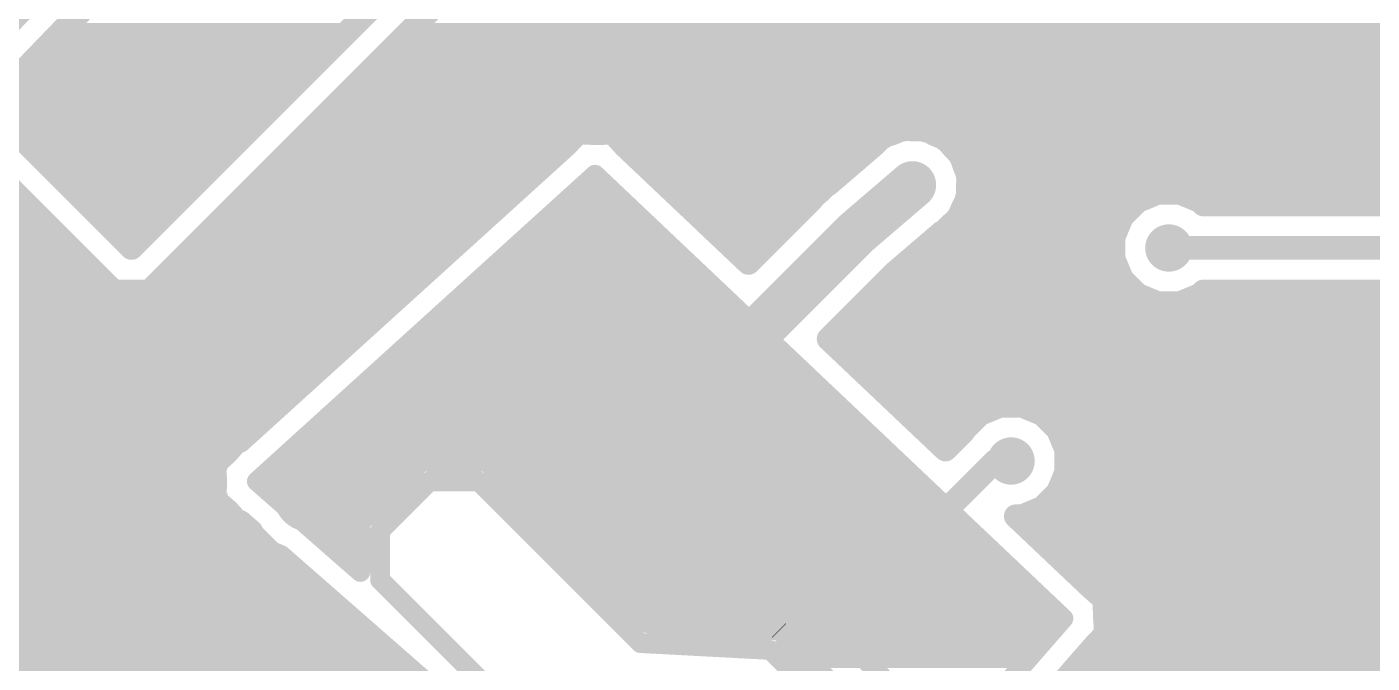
# Model space of a CAD drawing. Extents: x 0 to 81, y 1 to 51.1.
# Drawn here: x 47.12 to 64.44, y 20.26 to 28.45 of the extents above; entities that cross this region are included whole.
import ezdxf

# ---------------------------------------------------------------- set-up
doc = ezdxf.new("R2010")
doc.units = 0
doc.layers.add('16', color=175, linetype='CONTINUOUS')
doc.layers.add('18', color=82, linetype='CONTINUOUS')

# ---------------------------------------------------------------- blocks, each defined once
blk = doc.blocks.new('ROUNDV')
at = {"const_width": 0.5}
blk.add_lwpolyline([(0, -0.25, 1), (0, 0.25, 1), (0, -0.25)], format="xyb", dxfattribs=at)

msp = doc.modelspace()

# ---------------------------------------------------------------- linework, layer by layer
at = {"layer": '16'}
for points, const_width in [([(55.2196, 37.1069), (46.236, 27.8239)], 0.3048), ([(46.6344, 27.432), (55.7784, 36.8808)], 0.3048), ([(55.4736, 32.6136), (48.4632, 25.6032)], 0.3048), ([(49.022, 25.3717), (55.7051, 32.0548)], 0.3048), ([(47.5193, 28.3464), (51.2064, 28.3464)], 0.3048), ([(51.9967, 28.3464), (70.7199, 28.3464)], 0.3048), ([(47.2243, 28.0416), (50.9016, 28.0416)], 0.3048), ([(51.6919, 28.0416), (70.1636, 28.0416)], 0.3048), ([(46.9294, 27.7368), (50.5968, 27.7368)], 0.3048), ([(51.3871, 27.7368), (70.0063, 27.7368)], 0.3048), ([(48.4632, 25.6032), (46.6344, 27.432)], 0.3048), ([(46.6344, 27.432), (50.292, 27.432)], 0.3048), ([(51.0823, 27.432), (70.0075, 27.432)], 0.3048), ([(46.9392, 27.1272), (49.9872, 27.1272)], 0.3048), ([(50.7775, 27.1272), (58.4083, 27.1272)], 0.3048), ([(54.1983, 27.0744), (54.0603, 26.9287)], 0.3048), ([(54.2217, 27.0751), (54.1983, 27.0744)], 0.3048), ([(54.239, 27.0908), (54.2217, 27.0751)], 0.3048), ([(54.4394, 27.081), (54.239, 27.0908)], 0.3048), ([(54.6401, 27.0864), (54.4394, 27.081)], 0.3048), ([(54.657, 27.0703), (54.6401, 27.0864)], 0.3048), ([(54.6803, 27.0692), (54.657, 27.0703)], 0.3048), ([(54.8151, 26.9205), (54.6803, 27.0692)], 0.3048), ([(58.1662, 27.048), (58.1448, 27.0297)], 0.3048), ([(58.2747, 27.0835), (58.1662, 27.048)], 0.3048), ([(58.3801, 27.1272), (58.2747, 27.0835)], 0.3048), ([(58.4083, 27.1272), (58.3801, 27.1272)], 0.3048), ([(58.4351, 27.136), (58.4083, 27.1272)], 0.3048), ([(58.5489, 27.1272), (58.4351, 27.136)], 0.3048), ([(58.6631, 27.1272), (58.5489, 27.1272)], 0.3048), ([(58.5489, 27.1272), (70.1664, 27.1272)], 0.3048), ([(58.6891, 27.1164), (58.6631, 27.1272)], 0.3048), ([(58.7172, 27.1143), (58.6891, 27.1164)], 0.3048), ([(58.819, 27.0626), (58.7172, 27.1143)], 0.3048), ([(58.9245, 27.0189), (58.819, 27.0626)], 0.3048), ([(46.2425, 27.0336), (48.2317, 25.0444)], 0.3048), ([(54.0603, 26.9287), (49.8568, 23.1174)], 0.3048), ([(56.4089, 25.4107), (54.8151, 26.9205)], 0.3048), ([(58.038, 26.9382), (57.4336, 26.4201)], 0.3048), ([(58.1187, 27.0189), (58.038, 26.9382)], 0.3048), ([(58.1448, 27.0297), (58.1187, 27.0189)], 0.3048), ([(58.9444, 26.999), (58.9245, 27.0189)], 0.3048), ([(58.9695, 26.9863), (58.9444, 26.999)], 0.3048), ([(59.0438, 26.8996), (58.9695, 26.9863)], 0.3048), ([(59.1245, 26.8189), (59.0438, 26.8996)], 0.3048), ([(47.244, 26.8224), (49.6824, 26.8224)], 0.3048), ([(50.4727, 26.8224), (53.943, 26.8224)], 0.3048), ([(54.9187, 26.8224), (57.9029, 26.8224)], 0.3048), ([(59.121, 26.8224), (74.5744, 26.8224)], 0.3048), ([(59.1353, 26.7928), (59.1245, 26.8189)], 0.3048), ([(59.1536, 26.7714), (59.1353, 26.7928)], 0.3048), ([(59.1891, 26.6629), (59.1536, 26.7714)], 0.3048), ([(58.5216, 26.416), (57.8104, 25.8064)], 0.6096), ([(59.2328, 26.5575), (59.1891, 26.6629)], 0.3048), ([(59.2328, 26.5293), (59.2328, 26.5575)], 0.3048), ([(59.2416, 26.5025), (59.2328, 26.5293)], 0.3048), ([(47.5488, 26.5176), (49.3776, 26.5176)], 0.3048), ([(50.0775, 22.5975), (54.4336, 26.5472)], 0.254), ([(50.1679, 26.5176), (53.6069, 26.5176)], 0.3048), ([(54.2889, 26.416), (54.5721, 26.416)], 0.254), ([(54.4336, 26.5472), (60.4661, 20.8322)], 0.254), ([(55.2404, 26.5176), (57.5473, 26.5176)], 0.3048), ([(57.4075, 26.4093), (57.3268, 26.3286)], 0.3048), ([(57.4336, 26.4201), (57.4075, 26.4093)], 0.3048), ([(59.2328, 26.3887), (59.2416, 26.5025)], 0.3048), ([(59.2328, 26.2745), (59.2328, 26.3887)], 0.3048), ([(59.2366, 26.5176), (74.5744, 26.5176)], 0.3048), ([(39.8172, 26.2128), (47.0633, 26.2128)], 0.3048), ([(47.8536, 26.2128), (49.0728, 26.2128)], 0.3048), ([(49.8631, 26.2128), (53.2707, 26.2128)], 0.3048), ([(55.5622, 26.2128), (57.211, 26.2128)], 0.3048), ([(57.2274, 26.2292), (56.4089, 25.4107)], 0.3048), ([(57.2401, 26.2543), (57.2274, 26.2292)], 0.3048), ([(57.3268, 26.3286), (57.2401, 26.2543)], 0.3048), ([(59.1682, 26.1186), (59.2199, 26.2204)], 0.3048), ([(59.216, 26.2128), (61.4369, 26.2128)], 0.3048), ([(59.2199, 26.2204), (59.222, 26.2485)], 0.3048), ([(59.222, 26.2485), (59.2328, 26.2745)], 0.3048), ([(61.4207, 26.2061), (61.2207, 26.0061)], 0.3048), ([(61.6821, 26.3144), (61.4207, 26.2061)], 0.3048), ([(61.9651, 26.3144), (61.6821, 26.3144)], 0.3048), ([(62.2265, 26.2061), (61.9651, 26.3144)], 0.3048), ([(62.2103, 26.2128), (74.5744, 26.2128)], 0.3048), ([(62.2706, 26.162), (62.2265, 26.2061)], 0.3048), ([(54.0088, 26.162), (54.8402, 26.162)], 0.254), ([(59.1046, 25.9932), (59.1245, 26.0131)], 0.3048), ([(59.1245, 26.0131), (59.1682, 26.1186)], 0.3048), ([(69.0147, 26.162), (62.2706, 26.162)], 0.3048), ([(39.8272, 25.908), (47.3681, 25.908)], 0.3048), ([(48.1584, 25.908), (48.768, 25.908)], 0.3048), ([(49.5583, 25.908), (52.9345, 25.908)], 0.3048), ([(53.7286, 25.908), (55.1083, 25.908)], 0.254), ([(55.8839, 25.908), (56.9062, 25.908)], 0.3048), ([(57.8104, 25.8064), (56.0832, 24.0792)], 0.6096), ([(58.9245, 25.8131), (59.0052, 25.8938)], 0.3048), ([(59.0052, 25.8938), (59.0919, 25.9681)], 0.3048), ([(59.0218, 25.908), (61.1801, 25.908)], 0.3048), ([(59.0919, 25.9681), (59.1046, 25.9932)], 0.3048), ([(61.2207, 26.0061), (61.1124, 25.7447)], 0.3048), ([(58.294, 25.2842), (58.8984, 25.8023)], 0.3048), ([(58.8984, 25.8023), (58.9245, 25.8131)], 0.3048), ([(61.1124, 25.7447), (61.1124, 25.4617)], 0.3048), ([(39.6778, 25.6032), (47.6729, 25.6032)], 0.3048), ([(49.2535, 25.6032), (52.5984, 25.6032)], 0.3048), ([(53.4485, 25.654), (55.3764, 25.654)], 0.254), ([(56.2056, 25.6032), (56.6014, 25.6032)], 0.3048), ([(58.6662, 25.6032), (61.1124, 25.6032)], 0.3048), ([(68.7832, 25.6032), (61.8236, 25.6032)], 0.3048), ([(48.6947, 25.0444), (49.022, 25.3717)], 0.3048), ([(53.1684, 25.4), (55.6445, 25.4)], 0.254), ([(61.1124, 25.4617), (61.2207, 25.2003)], 0.3048), ([(40.1809, 25.2984), (47.9777, 25.2984)], 0.3048), ([(48.9487, 25.2984), (52.2622, 25.2984)], 0.3048), ([(57.4418, 24.432), (58.294, 25.2842)], 0.3048), ([(58.3106, 25.2984), (61.1801, 25.2984)], 0.3048), ([(61.2207, 25.2003), (61.4207, 25.0003)], 0.3048), ([(40.5166, 24.9936), (51.926, 24.9936)], 0.3048), ([(48.2317, 25.0444), (48.6947, 25.0444)], 0.3048), ([(52.8882, 25.146), (55.9126, 25.146)], 0.254), ([(58.0034, 24.9936), (61.4368, 24.9936)], 0.3048), ([(61.4207, 25.0003), (61.6821, 24.892)], 0.3048), ([(61.9651, 24.892), (62.2265, 25.0003)], 0.3048), ([(62.2104, 24.9936), (67.7897, 24.9936)], 0.3048), ([(62.2265, 25.0003), (62.2706, 25.0444)], 0.3048), ([(62.2706, 25.0444), (67.8405, 25.0444)], 0.3048), ([(52.6081, 24.892), (56.1808, 24.892)], 0.254), ([(61.6821, 24.892), (61.9651, 24.892)], 0.3048), ([(40.6352, 24.6888), (51.5899, 24.6888)], 0.3048), ([(57.6986, 24.6888), (67.4849, 24.6888)], 0.3048), ([(52.328, 24.638), (56.4489, 24.638)], 0.254), ([(52.6175, 24.185), (52.9223, 24.5025)], 0.4064), ([(40.6352, 24.384), (51.2537, 24.384)], 0.3048), ([(52.0478, 24.384), (56.717, 24.384)], 0.254), ([(58.9456, 23.0074), (57.4418, 24.432)], 0.3048), ([(57.4926, 24.384), (67.2084, 24.384)], 0.3048), ([(51.3475, 22.915), (52.6175, 24.185)], 0.4064), ([(51.7677, 24.13), (56.9851, 24.13)], 0.254), ([(41.785, 24.0792), (50.9176, 24.0792)], 0.3048), ([(57.8143, 24.0792), (66.3347, 24.0792)], 0.3048), ([(41.9508, 23.7744), (50.5814, 23.7744)], 0.3048), ([(51.4875, 23.876), (57.2532, 23.876)], 0.254), ([(58.136, 23.7744), (65.9763, 23.7744)], 0.3048), ([(51.2074, 23.622), (57.5213, 23.622)], 0.254), ([(41.9608, 23.4696), (50.2452, 23.4696)], 0.3048), ([(58.4578, 23.4696), (59.4049, 23.4696)], 0.3048), ([(59.3887, 23.4629), (59.1887, 23.2629)], 0.3048), ([(59.6501, 23.5712), (59.3887, 23.4629)], 0.3048), ([(59.9331, 23.5712), (59.6501, 23.5712)], 0.3048), ([(60.1945, 23.4629), (59.9331, 23.5712)], 0.3048), ([(60.1783, 23.4696), (65.8876, 23.4696)], 0.3048), ([(60.3945, 23.2629), (60.1945, 23.4629)], 0.3048), ([(50.9273, 23.368), (57.7894, 23.368)], 0.254), ([(59.18, 23.2418), (58.9456, 23.0074)], 0.3048), ([(59.1887, 23.2629), (59.18, 23.2418)], 0.3048), ([(60.5028, 23.0015), (60.3945, 23.2629)], 0.3048), ([(41.8114, 23.1648), (49.9091, 23.1648)], 0.3048), ([(49.8216, 23.115), (49.6964, 22.9719)], 0.3048), ([(49.8568, 23.1174), (49.8216, 23.115)], 0.3048), ([(50.7492, 22.4028), (51.3771, 22.86)], 0.8128), ([(50.6471, 23.114), (58.0575, 23.114)], 0.254), ([(58.7795, 23.1648), (59.1029, 23.1648)], 0.3048), ([(60.4351, 23.1648), (65.9342, 23.1648)], 0.3048), ([(49.6964, 22.9719), (49.5555, 22.8442)], 0.3048), ([(60.5028, 22.7185), (60.5028, 23.0015)], 0.3048), ([(41.7177, 22.86), (49.5729, 22.86)], 0.3048), ([(49.5538, 22.809), (49.5306, 22.7825)], 0.3048), ([(49.5306, 22.7825), (49.5432, 22.5928)], 0.3048), ([(49.5555, 22.8442), (49.5538, 22.809)], 0.3048), ([(50.367, 22.86), (58.3256, 22.86)], 0.254), ([(52.1948, 22.8515), (52.046, 22.7027)], 0.254), ([(53.0402, 22.8515), (52.1948, 22.8515)], 0.254), ([(55.1285, 20.7632), (53.0402, 22.8515)], 0.254), ([(59.5884, 22.86), (58.8772, 22.1488)], 0.3048), ([(59.7916, 22.86), (59.5884, 22.86)], 0.3048), ([(60.3945, 22.4571), (60.5028, 22.7185)], 0.3048), ([(60.5028, 22.86), (65.9553, 22.86)], 0.3048), ([(41.9528, 22.5552), (49.5414, 22.5552)], 0.3048), ([(49.5432, 22.5928), (49.5339, 22.4029)], 0.3048), ([(51.411, 21.4307), (50.0775, 22.5975)], 0.254), ([(50.0869, 22.606), (51.9493, 22.606)], 0.254), ([(52.046, 22.7027), (51.411, 22.0677)], 0.254), ([(51.665, 21.9625), (52.3, 22.5975)], 0.254), ([(52.3, 22.5975), (52.935, 22.5975)], 0.254), ([(52.935, 22.5975), (55.0178, 20.5147)], 0.254), ([(53.2857, 22.606), (58.5938, 22.606)], 0.254), ([(60.4351, 22.5552), (65.8876, 22.5552)], 0.3048), ([(49.5339, 22.4029), (49.5576, 22.3768)], 0.3048), ([(49.5576, 22.3768), (49.56, 22.3416)], 0.3048), ([(60.1945, 22.2571), (60.3945, 22.4571)], 0.3048), ([(42.1836, 22.2504), (49.6642, 22.2504)], 0.3048), ([(49.56, 22.3416), (49.7031, 22.2164)], 0.3048), ([(49.7031, 22.2164), (49.8308, 22.0755)], 0.3048), ([(50.3581, 22.352), (51.6953, 22.352)], 0.254), ([(53.5397, 22.352), (58.8619, 22.352)], 0.254), ([(59.9331, 22.1488), (60.1945, 22.2571)], 0.3048), ([(60.1784, 22.2504), (65.9553, 22.2504)], 0.3048), ([(49.8308, 22.0755), (49.866, 22.0738)], 0.3048), ([(49.866, 22.0738), (50.007, 21.9504)], 0.3048), ([(50.6484, 22.098), (51.4413, 22.098)], 0.254), ([(51.411, 22.0677), (51.411, 21.4307)], 0.254), ([(53.7937, 22.098), (59.13, 22.098)], 0.254), ([(60.825, 21.2269), (59.8519, 22.1488)], 0.3048), ([(59.8519, 22.1488), (59.9331, 22.1488)], 0.3048), ([(42.2392, 21.9456), (50.009, 21.9456)], 0.3048), ([(50.007, 21.9504), (50.0211, 21.9163)], 0.3048), ([(50.0211, 21.9163), (50.2627, 21.6747)], 0.3048), ([(51.665, 21.3275), (51.665, 21.9625)], 0.254), ([(60.0664, 21.9456), (66.101, 21.9456)], 0.3048), ([(50.9386, 21.844), (51.411, 21.844)], 0.254), ([(54.0477, 21.844), (59.3981, 21.844)], 0.254), ([(42.1591, 21.6408), (50.3447, 21.6408)], 0.3048), ([(50.2627, 21.6747), (50.3754, 21.6281)], 0.3048), ([(50.3754, 21.6281), (52.2179, 20.0159)], 0.3048), ([(51.2289, 21.59), (51.411, 21.59)], 0.254), ([(54.3017, 21.59), (59.6662, 21.59)], 0.254), ([(60.3882, 21.6408), (65.9132, 21.6408)], 0.3048), ([(41.8394, 21.336), (50.7092, 21.336)], 0.3048), ([(60.7099, 21.336), (65.8876, 21.336)], 0.3048), ([(52.935, 20.0575), (51.665, 21.3275)], 0.254), ([(54.5557, 21.336), (59.9343, 21.336)], 0.254), ([(60.9832, 21.089), (60.825, 21.2269)], 0.3048), ([(41.3979, 21.0312), (51.0575, 21.0312)], 0.3048), ([(54.8097, 21.082), (60.2024, 21.082)], 0.254), ([(60.9841, 21.0763), (60.9832, 21.089)], 0.3048), ([(60.9933, 21.0675), (60.9841, 21.0763)], 0.3048), ([(60.999, 20.8576), (60.9933, 21.0675)], 0.3048), ([(60.9943, 21.0312), (65.9994, 21.0312)], 0.3048), ([(61.0133, 20.6482), (60.999, 20.8576)], 0.3048), ([(41.1048, 20.7264), (51.4059, 20.7264)], 0.3048), ([(55.0637, 20.828), (60.4624, 20.828)], 0.254), ([(56.7009, 20.6798), (55.1285, 20.7632)], 0.254), ([(56.7994, 20.6798), (56.7009, 20.6798)], 0.254), ([(56.8049, 20.6743), (56.7994, 20.6798)], 0.254), ([(56.8127, 20.6739), (56.8049, 20.6743)], 0.254), ([(56.8786, 20.6007), (56.8127, 20.6739)], 0.254), ([(60.4661, 20.8322), (59.0818, 19.2447)], 0.254), ([(61.0049, 20.6385), (61.0133, 20.6482)], 0.3048), ([(61.0053, 20.6257), (61.0049, 20.6385)], 0.3048), ([(61.008, 20.7264), (66.4573, 20.7264)], 0.3048), ([(55.0178, 20.5147), (56.6942, 20.4258)], 0.254), ([(58.055, 19.4242), (56.8786, 20.6007)], 0.254), ([(56.9052, 20.574), (60.241, 20.574)], 0.254), ([(57.6594, 20.5528), (58.269, 19.9432)], 0.254), ([(60.1742, 19.6859), (60.8608, 20.4733)], 0.3048), ([(60.8608, 20.4733), (61.0053, 20.6257)], 0.3048), ([(40.8118, 20.4216), (51.7542, 20.4216)], 0.3048), ([(56.6942, 20.4258), (58.2817, 18.8383)], 0.254), ([(57.1592, 20.32), (60.0195, 20.32)], 0.254), ([(60.8158, 20.4216), (66.6117, 20.4216)], 0.3048), ([(40.5187, 20.1168), (52.1026, 20.1168)], 0.3048), ([(60.55, 20.1168), (66.5988, 20.1168)], 0.3048)]:
    msp.add_lwpolyline(points, dxfattribs=dict(at, const_width=const_width))
for points, const_width in [([(47.5193, 28.4226, 1), (47.5193, 28.2702)], 0.1524), ([(51.2064, 28.2702, 1), (51.2064, 28.4226)], 0.1524), ([(51.9967, 28.4226, 1), (51.9967, 28.2702)], 0.1524), ([(47.2243, 28.1178, 1), (47.2243, 27.9654)], 0.1524), ([(50.9016, 27.9654, 1), (50.9016, 28.1178)], 0.1524), ([(51.6919, 28.1178, 1), (51.6919, 27.9654)], 0.1524), ([(50.5968, 27.6606, 1), (50.5968, 27.813)], 0.1524), ([(51.3871, 27.813, 1), (51.3871, 27.6606)], 0.1524), ([(50.292, 27.3558, 1), (50.292, 27.5082)], 0.1524), ([(51.0823, 27.5082, 1), (51.0823, 27.3558)], 0.1524), ([(49.9872, 27.051, 1), (49.9872, 27.2034)], 0.1524), ([(50.7775, 27.2034, 1), (50.7775, 27.051)], 0.1524), ([(54.1963, 27.1506, 1), (54.2004, 26.9983)], 0.1524), ([(54.2536, 27.022, 1), (54.143, 27.1268)], 0.1524), ([(54.1705, 27.1315, 1), (54.2729, 27.0186)], 0.1524), ([(54.2427, 27.1669, 1), (54.2353, 27.0146)], 0.1524), ([(54.2902, 27.0343, 1), (54.1878, 27.1472)], 0.1524), ([(54.2237, 26.9989, 1), (54.2196, 27.1512)], 0.1524), ([(54.4374, 27.1571, 1), (54.4415, 27.0048)], 0.1524), ([(54.4357, 27.0048, 1), (54.4431, 27.1571)], 0.1524), ([(54.6925, 27.1417, 1), (54.5876, 27.0311)], 0.1524), ([(54.6607, 27.1464, 1), (54.6533, 26.9942)], 0.1524), ([(54.7368, 27.1203, 1), (54.6239, 27.018)], 0.1524), ([(54.6046, 27.015, 1), (54.7094, 27.1256)], 0.1524), ([(54.6421, 27.0102, 1), (54.638, 27.1625)], 0.1524), ([(54.6766, 26.9931, 1), (54.6841, 27.1453)], 0.1524), ([(58.2158, 26.9902, 1), (58.1166, 27.1059)], 0.1524), ([(58.2455, 27.1539, 1), (58.3038, 27.0131)], 0.1524), ([(58.2984, 27.0111, 1), (58.251, 27.1559)], 0.1524), ([(58.3801, 27.2034, 1), (58.3801, 27.051)], 0.1524), ([(58.3846, 27.1996, 1), (58.432, 27.0548)], 0.1524), ([(58.4093, 27.0568, 1), (58.351, 27.1976)], 0.1524), ([(58.4409, 27.2119, 1), (58.4292, 27.06)], 0.1524), ([(58.4083, 27.051, 1), (58.4083, 27.2034)], 0.1524), ([(58.4083, 27.051, 1), (58.4083, 27.2034)], 0.1524), ([(58.4588, 27.0635, 1), (58.4114, 27.2084)], 0.1524), ([(58.5489, 27.2034, 1), (58.5489, 27.051)], 0.1524), ([(58.5489, 27.2034, 1), (58.5489, 27.051)], 0.1524), ([(58.5431, 27.0512, 1), (58.5548, 27.2032)], 0.1524), ([(58.6922, 27.1976, 1), (58.6339, 27.0568)], 0.1524), ([(58.6949, 27.1924, 1), (58.6832, 27.0404)], 0.1524), ([(58.7517, 27.1822, 1), (58.6827, 27.0463)], 0.1524), ([(58.6599, 27.046, 1), (58.7183, 27.1868)], 0.1524), ([(58.6631, 27.051, 1), (58.6631, 27.2034)], 0.1524), ([(58.7114, 27.0383, 1), (58.723, 27.1902)], 0.1524), ([(58.8482, 27.133, 1), (58.7898, 26.9922)], 0.1524), ([(58.7845, 26.9947, 1), (58.8535, 27.1306)], 0.1524), ([(54.005, 26.9811, 1), (54.1156, 26.8763)], 0.1524), ([(54.1115, 26.8723, 1), (54.0091, 26.9852)], 0.1524), ([(54.8675, 26.9758, 1), (54.7627, 26.8652)], 0.1524), ([(54.7587, 26.8693, 1), (54.8716, 26.9717)], 0.1524), ([(57.9841, 26.9921, 1), (58.0919, 26.8843)], 0.1524), ([(58.0876, 26.8804, 1), (57.9884, 26.9961)], 0.1524), ([(58.0896, 27.0893, 1), (58.1479, 26.9485)], 0.1524), ([(58.1726, 26.965, 1), (58.0649, 27.0728)], 0.1524), ([(58.0952, 27.0876, 1), (58.1944, 26.9719)], 0.1524), ([(58.1425, 27.1205, 1), (58.1898, 26.9756)], 0.1524), ([(58.1739, 26.9593, 1), (58.1156, 27.1001)], 0.1524), ([(58.9783, 27.0728, 1), (58.8706, 26.965)], 0.1524), ([(58.9789, 27.067, 1), (58.9099, 26.931)], 0.1524), ([(58.8905, 26.9451, 1), (58.9983, 27.0529)], 0.1524), ([(59.0274, 27.0358, 1), (58.9117, 26.9367)], 0.1524), ([(58.8953, 26.9485, 1), (58.9536, 27.0893)], 0.1524), ([(58.935, 26.9183, 1), (59.004, 27.0542)], 0.1524), ([(59.0977, 26.9535, 1), (58.9899, 26.8457)], 0.1524), ([(47.244, 26.8986, 1), (47.244, 26.7462)], 0.1524), ([(49.6824, 26.7462, 1), (49.6824, 26.8986)], 0.1524), ([(50.4727, 26.8986, 1), (50.4727, 26.7462)], 0.1524), ([(53.943, 26.7462, 1), (53.943, 26.8986)], 0.1524), ([(54.9187, 26.8986, 1), (54.9187, 26.7462)], 0.1524), ([(57.9029, 26.7462, 1), (57.9029, 26.8986)], 0.1524), ([(58.986, 26.85, 1), (59.1017, 26.9492)], 0.1524), ([(59.121, 26.8986, 1), (59.121, 26.7462)], 0.1524), ([(59.1949, 26.848, 1), (59.0541, 26.7897)], 0.1524), ([(59.1932, 26.8424, 1), (59.0775, 26.7432)], 0.1524), ([(59.0649, 26.7637, 1), (59.2057, 26.822)], 0.1524), ([(59.0706, 26.765, 1), (59.1784, 26.8727)], 0.1524), ([(59.2261, 26.7951, 1), (59.0812, 26.7478)], 0.1524), ([(59.0958, 26.7218, 1), (59.2115, 26.821)], 0.1524), ([(58.6208, 26.3003, 1), (58.4224, 26.5317)], 0.3048), ([(59.2595, 26.6921, 1), (59.1187, 26.6338)], 0.1524), ([(59.1167, 26.6392, 1), (59.2615, 26.6866)], 0.1524), ([(59.309, 26.5575, 1), (59.1566, 26.5575)], 0.1524), ([(59.3052, 26.553, 1), (59.1604, 26.5056)], 0.1524), ([(47.5488, 26.5938, 1), (47.5488, 26.4414)], 0.1524), ([(49.3776, 26.4414, 1), (49.3776, 26.5938)], 0.1524), ([(50.1679, 26.5938, 1), (50.1679, 26.4414)], 0.1524), ([(53.6069, 26.4414, 1), (53.6069, 26.5938)], 0.1524), ([(54.2889, 26.4795, 1), (54.2889, 26.3525)], 0.127), ([(54.4773, 26.5933, 1), (54.3899, 26.5011)], 0.127), ([(54.4763, 26.5002, 1), (54.3909, 26.5942)], 0.127), ([(54.5721, 26.3525, 1), (54.5721, 26.4795)], 0.127), ([(55.2404, 26.5938, 1), (55.2404, 26.4414)], 0.1524), ([(57.3784, 26.4797, 1), (57.4367, 26.3389)], 0.1524), ([(57.4614, 26.3554, 1), (57.3537, 26.4632)], 0.1524), ([(57.384, 26.478, 1), (57.4832, 26.3623)], 0.1524), ([(57.4627, 26.3497, 1), (57.4044, 26.4905)], 0.1524), ([(57.5473, 26.4414, 1), (57.5473, 26.5938)], 0.1524), ([(59.1566, 26.5293, 1), (59.309, 26.5293)], 0.1524), ([(59.309, 26.3887, 1), (59.1566, 26.3887)], 0.1524), ([(59.2366, 26.5938, 1), (59.2366, 26.4414)], 0.1524), ([(59.1624, 26.5283, 1), (59.3032, 26.5866)], 0.1524), ([(59.3175, 26.4967, 1), (59.1656, 26.5083)], 0.1524), ([(59.1691, 26.4788, 1), (59.314, 26.5262)], 0.1524), ([(47.0633, 26.1366, 1), (47.0633, 26.289)], 0.1524), ([(47.8536, 26.289, 1), (47.8536, 26.1366)], 0.1524), ([(49.0728, 26.1366, 1), (49.0728, 26.289)], 0.1524), ([(49.8631, 26.289, 1), (49.8631, 26.1366)], 0.1524), ([(53.2707, 26.1366, 1), (53.2707, 26.289)], 0.1524), ([(55.5622, 26.289, 1), (55.5622, 26.1366)], 0.1524), ([(57.1594, 26.2637, 1), (57.2954, 26.1947)], 0.1524), ([(57.1906, 26.3122, 1), (57.2897, 26.1965)], 0.1524), ([(57.3081, 26.2198, 1), (57.1722, 26.2888)], 0.1524), ([(57.2813, 26.1753, 1), (57.1735, 26.2831)], 0.1524), ([(57.211, 26.1366, 1), (57.211, 26.289)], 0.1524), ([(57.2729, 26.3825, 1), (57.3807, 26.2747)], 0.1524), ([(57.3764, 26.2707, 1), (57.2772, 26.3865)], 0.1524), ([(59.216, 26.289, 1), (59.216, 26.1366)], 0.1524), ([(59.1516, 26.2777, 1), (59.2924, 26.2193)], 0.1524), ([(59.298, 26.2427, 1), (59.146, 26.2543)], 0.1524), ([(59.2878, 26.1859, 1), (59.1519, 26.2549)], 0.1524), ([(59.1568, 26.3945, 1), (59.3088, 26.3828)], 0.1524), ([(59.1566, 26.2745, 1), (59.309, 26.2745)], 0.1524), ([(59.3032, 26.2454, 1), (59.1624, 26.3037)], 0.1524), ([(61.3916, 26.2765, 1), (61.4499, 26.1357)], 0.1524), ([(61.4746, 26.1522, 1), (61.3669, 26.26)], 0.1524), ([(61.4369, 26.1366, 1), (61.4369, 26.289)], 0.1524), ([(61.6821, 26.3906, 1), (61.6821, 26.2382)], 0.1524), ([(61.7113, 26.244, 1), (61.653, 26.3848)], 0.1524), ([(61.9942, 26.3848, 1), (61.9359, 26.244)], 0.1524), ([(61.9651, 26.2382, 1), (61.9651, 26.3906)], 0.1524), ([(62.2103, 26.289, 1), (62.2103, 26.1366)], 0.1524), ([(62.2803, 26.26, 1), (62.1726, 26.1522)], 0.1524), ([(62.1973, 26.1357, 1), (62.2556, 26.2765)], 0.1524), ([(54.0088, 26.2255, 1), (54.0088, 26.0985)], 0.127), ([(54.8402, 26.0985, 1), (54.8402, 26.2255)], 0.127), ([(59.1784, 25.9593, 1), (59.0706, 26.067)], 0.1524), ([(59.1003, 26.1531, 1), (59.2362, 26.0841)], 0.1524), ([(59.2386, 26.0894, 1), (59.0978, 26.1478)], 0.1524), ([(59.1439, 26.2262, 1), (59.2958, 26.2146)], 0.1524), ([(62.2706, 26.2382, 1), (62.2706, 26.0858)], 0.1524), ([(62.2167, 26.1081, 1), (62.3245, 26.2159)], 0.1524), ([(47.3681, 25.8318, 1), (47.3681, 25.9842)], 0.1524), ([(48.1584, 25.9842, 1), (48.1584, 25.8318)], 0.1524), ([(48.768, 25.8318, 1), (48.768, 25.9842)], 0.1524), ([(49.5583, 25.9842, 1), (49.5583, 25.8318)], 0.1524), ([(52.9345, 25.8318, 1), (52.9345, 25.9842)], 0.1524), ([(53.7286, 25.9715, 1), (53.7286, 25.8445)], 0.127), ([(55.1083, 25.8445, 1), (55.1083, 25.9715)], 0.127), ([(55.8839, 25.9842, 1), (55.8839, 25.8318)], 0.1524), ([(56.9062, 25.8318, 1), (56.9062, 25.9842)], 0.1524), ([(57.7112, 25.9221, 1), (57.9096, 25.6907)], 0.3048), ([(57.9182, 25.6986, 1), (57.7026, 25.9142)], 0.3048), ([(58.9556, 25.9516, 1), (59.0548, 25.8359)], 0.1524), ([(59.0218, 25.9842, 1), (59.0218, 25.8318)], 0.1524), ([(59.0591, 25.8399, 1), (58.9513, 25.9477)], 0.1524), ([(59.0239, 26.0026, 1), (59.1598, 25.9336)], 0.1524), ([(59.0507, 26.0471, 1), (59.1585, 25.9393)], 0.1524), ([(59.1726, 25.9587, 1), (59.0366, 26.0277)], 0.1524), ([(59.1414, 25.9102, 1), (59.0423, 26.0259)], 0.1524), ([(59.0541, 26.0423, 1), (59.1949, 25.984)], 0.1524), ([(61.1668, 26.0599, 1), (61.2746, 25.9522)], 0.1524), ([(61.2911, 25.9769, 1), (61.1503, 26.0352)], 0.1524), ([(61.1801, 25.8318, 1), (61.1801, 25.9842)], 0.1524), ([(58.8693, 25.8727, 1), (58.9276, 25.7319)], 0.1524), ([(58.8706, 25.867, 1), (58.9783, 25.7592)], 0.1524), ([(58.948, 25.7444, 1), (58.8488, 25.8601)], 0.1524), ([(58.9536, 25.7427, 1), (58.8953, 25.8835)], 0.1524), ([(61.1886, 25.7447, 1), (61.0362, 25.7447)], 0.1524), ([(61.042, 25.7738, 1), (61.1828, 25.7155)], 0.1524), ([(47.6729, 25.527, 1), (47.6729, 25.6794)], 0.1524), ([(48.4093, 25.6571, 1), (48.5171, 25.5493)], 0.1524), ([(48.4093, 25.5493, 1), (48.5171, 25.6571)], 0.1524), ([(49.2535, 25.6794, 1), (49.2535, 25.527)], 0.1524), ([(52.5984, 25.527, 1), (52.5984, 25.6794)], 0.1524), ([(53.4485, 25.7175, 1), (53.4485, 25.5905)], 0.127), ([(55.3764, 25.5905, 1), (55.3764, 25.7175)], 0.127), ([(56.2056, 25.6794, 1), (56.2056, 25.527)], 0.1524), ([(56.6014, 25.527, 1), (56.6014, 25.6794)], 0.1524), ([(58.6662, 25.6794, 1), (58.6662, 25.527)], 0.1524), ([(61.1124, 25.527, 1), (61.1124, 25.6794)], 0.1524), ([(61.8236, 25.6794, 1), (61.8236, 25.527)], 0.1524), ([(48.9681, 25.4256, 1), (49.0759, 25.3179)], 0.1524), ([(49.0759, 25.3179, 1), (48.9681, 25.4256)], 0.1524), ([(53.1684, 25.4635, 1), (53.1684, 25.3365)], 0.127), ([(55.6445, 25.3365, 1), (55.6445, 25.4635)], 0.127), ([(56.355, 25.4645, 1), (56.4627, 25.3568)], 0.1524), ([(56.3565, 25.3553, 1), (56.4613, 25.466)], 0.1524), ([(61.1828, 25.4909, 1), (61.042, 25.4326)], 0.1524), ([(61.0362, 25.4617, 1), (61.1886, 25.4617)], 0.1524), ([(47.9777, 25.2222, 1), (47.9777, 25.3746)], 0.1524), ([(48.9487, 25.3746, 1), (48.9487, 25.2222)], 0.1524), ([(52.2622, 25.2222, 1), (52.2622, 25.3746)], 0.1524), ([(58.2444, 25.342, 1), (58.3436, 25.2263)], 0.1524), ([(58.3106, 25.3746, 1), (58.3106, 25.2222)], 0.1524), ([(58.3479, 25.2303, 1), (58.2401, 25.3381)], 0.1524), ([(61.2746, 25.2542, 1), (61.1668, 25.1465)], 0.1524), ([(61.1503, 25.1712, 1), (61.2911, 25.2295)], 0.1524), ([(61.1801, 25.2222, 1), (61.1801, 25.3746)], 0.1524), ([(48.2317, 25.1206, 1), (48.2317, 24.9682)], 0.1524), ([(48.1779, 24.9905, 1), (48.2856, 25.0983)], 0.1524), ([(48.6408, 25.0983, 1), (48.7485, 24.9905)], 0.1524), ([(48.6947, 24.9682, 1), (48.6947, 25.1206)], 0.1524), ([(51.926, 24.9174, 1), (51.926, 25.0698)], 0.1524), ([(52.8882, 25.2095, 1), (52.8882, 25.0825)], 0.127), ([(55.9126, 25.0825, 1), (55.9126, 25.2095)], 0.127), ([(58.0034, 25.0698, 1), (58.0034, 24.9174)], 0.1524), ([(61.4499, 25.0707, 1), (61.3916, 24.9299)], 0.1524), ([(61.3669, 24.9464, 1), (61.4746, 25.0542)], 0.1524), ([(61.4368, 24.9174, 1), (61.4368, 25.0698)], 0.1524), ([(62.2104, 25.0698, 1), (62.2104, 24.9174)], 0.1524), ([(62.1726, 25.0542, 1), (62.2803, 24.9464)], 0.1524), ([(62.2706, 25.1206, 1), (62.2706, 24.9682)], 0.1524), ([(62.2556, 24.9299, 1), (62.1973, 25.0707)], 0.1524), ([(62.3245, 24.9905, 1), (62.2167, 25.0983)], 0.1524), ([(52.6081, 24.9555, 1), (52.6081, 24.8285)], 0.127), ([(56.1808, 24.8285, 1), (56.1808, 24.9555)], 0.127), ([(61.6821, 24.9682, 1), (61.6821, 24.8158)], 0.1524), ([(61.653, 24.8216, 1), (61.7113, 24.9624)], 0.1524), ([(61.9359, 24.9624, 1), (61.9942, 24.8216)], 0.1524), ([(61.9651, 24.8158, 1), (61.9651, 24.9682)], 0.1524), ([(51.5899, 24.6126, 1), (51.5899, 24.765)], 0.1524), ([(57.6986, 24.765, 1), (57.6986, 24.6126)], 0.1524), ([(52.328, 24.7015, 1), (52.328, 24.5745)], 0.127), ([(52.9956, 24.4321, 1), (52.849, 24.5729)], 0.2032), ([(56.4489, 24.5745, 1), (56.4489, 24.7015)], 0.127), ([(51.2537, 24.3078, 1), (51.2537, 24.4602)], 0.1524), ([(52.0478, 24.4475, 1), (52.0478, 24.3205)], 0.127), ([(56.717, 24.3205, 1), (56.717, 24.4475)], 0.127), ([(57.4942, 24.4874, 1), (57.3894, 24.3767)], 0.1524), ([(57.388, 24.4859, 1), (57.4957, 24.3782)], 0.1524), ([(57.4926, 24.4602, 1), (57.4926, 24.3078)], 0.1524), ([(51.7677, 24.1935, 1), (51.7677, 24.0665)], 0.127), ([(52.5442, 24.2554, 1), (52.6908, 24.1146)], 0.2032), ([(52.6893, 24.1132, 1), (52.5457, 24.2568)], 0.2032), ([(55.9754, 24.187, 1), (56.191, 23.9714)], 0.3048), ([(56.9851, 24.0665, 1), (56.9851, 24.1935)], 0.127), ([(50.9176, 24.003, 1), (50.9176, 24.1554)], 0.1524), ([(57.8143, 24.1554, 1), (57.8143, 24.003)], 0.1524), ([(50.5814, 23.6982, 1), (50.5814, 23.8506)], 0.1524), ([(51.4875, 23.9395, 1), (51.4875, 23.8125)], 0.127), ([(57.2532, 23.8125, 1), (57.2532, 23.9395)], 0.127), ([(58.136, 23.8506, 1), (58.136, 23.6982)], 0.1524), ([(51.2074, 23.6855, 1), (51.2074, 23.5585)], 0.127), ([(57.5213, 23.5585, 1), (57.5213, 23.6855)], 0.127), ([(50.2452, 23.3934, 1), (50.2452, 23.5458)], 0.1524), ([(58.4578, 23.5458, 1), (58.4578, 23.3934)], 0.1524), ([(59.3596, 23.5333, 1), (59.4179, 23.3925)], 0.1524), ([(59.4426, 23.409, 1), (59.3349, 23.5168)], 0.1524), ([(59.4049, 23.3934, 1), (59.4049, 23.5458)], 0.1524), ([(59.6501, 23.6474, 1), (59.6501, 23.495)], 0.1524), ([(59.6793, 23.5008, 1), (59.621, 23.6416)], 0.1524), ([(59.9622, 23.6416, 1), (59.9039, 23.5008)], 0.1524), ([(59.9331, 23.495, 1), (59.9331, 23.6474)], 0.1524), ([(60.1783, 23.5458, 1), (60.1783, 23.3934)], 0.1524), ([(60.2483, 23.5168, 1), (60.1406, 23.409)], 0.1524), ([(60.1653, 23.3925, 1), (60.2236, 23.5333)], 0.1524), ([(50.9273, 23.4315, 1), (50.9273, 23.3045)], 0.127), ([(57.7894, 23.3045, 1), (57.7894, 23.4315)], 0.127), ([(59.1348, 23.3167, 1), (59.2426, 23.209)], 0.1524), ([(59.2591, 23.2337, 1), (59.1183, 23.292)], 0.1524), ([(59.2338, 23.1879, 1), (59.1261, 23.2957)], 0.1524), ([(60.4649, 23.292, 1), (60.3241, 23.2337)], 0.1524), ([(60.3406, 23.209, 1), (60.4484, 23.3167)], 0.1524), ([(49.8165, 23.191, 1), (49.8266, 23.039)], 0.1524), ([(49.8789, 23.0648, 1), (49.7642, 23.1652)], 0.1524), ([(49.8056, 23.1738, 1), (49.9079, 23.0609)], 0.1524), ([(49.8618, 23.0413, 1), (49.8517, 23.1934)], 0.1524), ([(49.9091, 23.0886, 1), (49.9091, 23.241)], 0.1524), ([(50.6471, 23.1775, 1), (50.6471, 23.0505)], 0.127), ([(51.4967, 22.6957, 1), (51.2575, 23.0243)], 0.4064), ([(58.0575, 23.0505, 1), (58.0575, 23.1775)], 0.127), ([(58.7795, 23.241, 1), (58.7795, 23.0886)], 0.1524), ([(59.1029, 23.0886, 1), (59.1029, 23.241)], 0.1524), ([(59.1096, 23.271, 1), (59.2504, 23.2127)], 0.1524), ([(60.4351, 23.241, 1), (60.4351, 23.0886)], 0.1524), ([(49.639, 23.0221, 1), (49.7537, 22.9218)], 0.1524), ([(49.7476, 22.9155, 1), (49.6452, 23.0284)], 0.1524), ([(51.2757, 22.9868, 1), (51.4193, 22.8432)], 0.2032), ([(58.8917, 23.0613, 1), (58.9995, 22.9536)], 0.1524), ([(58.8932, 22.9521, 1), (58.998, 23.0628)], 0.1524), ([(60.579, 23.0015, 1), (60.4266, 23.0015)], 0.1524), ([(60.4324, 22.9723, 1), (60.5732, 23.0306)], 0.1524), ([(49.6066, 22.7875, 1), (49.4546, 22.7774)], 0.1524), ([(49.4732, 22.8326, 1), (49.5879, 22.7323)], 0.1524), ([(49.4777, 22.8127, 1), (49.6299, 22.8053)], 0.1524), ([(49.6316, 22.8405, 1), (49.4794, 22.848)], 0.1524), ([(49.5044, 22.9007, 1), (49.6067, 22.7878)], 0.1524), ([(49.6112, 22.7588, 1), (49.4965, 22.8592)], 0.1524), ([(49.5729, 22.7838, 1), (49.5729, 22.9362)], 0.1524), ([(50.367, 22.9235, 1), (50.367, 22.7965)], 0.127), ([(52.1948, 22.915, 1), (52.1948, 22.788)], 0.127), ([(52.2397, 22.8066, 1), (52.1499, 22.8964)], 0.127), ([(53.0851, 22.8964, 1), (52.9953, 22.8066)], 0.127), ([(53.0402, 22.788, 1), (53.0402, 22.915)], 0.127), ([(58.3256, 22.7965, 1), (58.3256, 22.9235)], 0.127), ([(59.5884, 22.9362, 1), (59.5884, 22.7838)], 0.1524), ([(59.6423, 22.8061, 1), (59.5345, 22.9139)], 0.1524), ([(59.7916, 22.7838, 1), (59.7916, 22.9362)], 0.1524), ([(60.5028, 22.9362, 1), (60.5028, 22.7838)], 0.1524), ([(60.5732, 22.6894, 1), (60.4324, 22.7477)], 0.1524), ([(49.6193, 22.589, 1), (49.4671, 22.5965)], 0.1524), ([(49.5414, 22.479, 1), (49.5414, 22.6314)], 0.1524), ([(50.1193, 22.6453, 1), (50.0357, 22.5497)], 0.127), ([(50.0348, 22.6445, 1), (50.1202, 22.5505)], 0.127), ([(50.0869, 22.6695, 1), (50.0869, 22.5425)], 0.127), ([(50.6296, 22.5671, 1), (50.8688, 22.2385)], 0.4064), ([(51.9493, 22.5425, 1), (51.9493, 22.6695)], 0.127), ([(52.0011, 22.7476, 1), (52.0909, 22.6578)], 0.127), ([(52.0909, 22.6578, 1), (52.0011, 22.7476)], 0.127), ([(52.3, 22.661, 1), (52.3, 22.534)], 0.127), ([(52.3449, 22.5526, 1), (52.2551, 22.6424)], 0.127), ([(52.9799, 22.6424, 1), (52.8901, 22.5526)], 0.127), ([(52.935, 22.534, 1), (52.935, 22.661)], 0.127), ([(53.2857, 22.6695, 1), (53.2857, 22.5425)], 0.127), ([(58.5938, 22.5425, 1), (58.5938, 22.6695)], 0.127), ([(60.4351, 22.6314, 1), (60.4351, 22.479)], 0.1524), ([(60.4266, 22.7185, 1), (60.579, 22.7185)], 0.1524), ([(49.5904, 22.4541, 1), (49.4775, 22.3517)], 0.1524), ([(49.4672, 22.5877, 1), (49.6193, 22.5978)], 0.1524), ([(49.6337, 22.3818, 1), (49.4816, 22.3717)], 0.1524), ([(60.3241, 22.4863, 1), (60.4649, 22.428)], 0.1524), ([(60.4484, 22.4033, 1), (60.3406, 22.511)], 0.1524), ([(49.4578, 22.4066, 1), (49.61, 22.3992)], 0.1524), ([(49.6102, 22.3989, 1), (49.5098, 22.2842)], 0.1524), ([(49.4839, 22.3365, 1), (49.636, 22.3466)], 0.1524), ([(49.5012, 22.3256, 1), (49.6141, 22.4279)], 0.1524), ([(49.7595, 22.2676, 1), (49.6466, 22.1652)], 0.1524), ([(49.6529, 22.159, 1), (49.7532, 22.2737)], 0.1524), ([(49.6642, 22.1742, 1), (49.6642, 22.3266)], 0.1524), ([(50.3581, 22.4155, 1), (50.3581, 22.2885)], 0.127), ([(51.6953, 22.2885, 1), (51.6953, 22.4155)], 0.127), ([(53.5397, 22.4155, 1), (53.5397, 22.2885)], 0.127), ([(58.8619, 22.2885, 1), (58.8619, 22.4155)], 0.127), ([(60.1784, 22.3266, 1), (60.1784, 22.1742)], 0.1524), ([(60.1406, 22.311, 1), (60.2483, 22.2032)], 0.1524), ([(60.2236, 22.1867, 1), (60.1653, 22.3275)], 0.1524), ([(49.8345, 22.1516, 1), (49.827, 21.9994)], 0.1524), ([(49.7743, 22.0244, 1), (49.8872, 22.1267)], 0.1524), ([(49.9162, 22.1312, 1), (49.8158, 22.0165)], 0.1524), ([(49.8623, 21.9977, 1), (49.8697, 22.1499)], 0.1524), ([(50.6484, 22.1615, 1), (50.6484, 22.0345)], 0.127), ([(51.4745, 22.0677, 1), (51.3475, 22.0677)], 0.127), ([(51.3661, 22.1126, 1), (51.4559, 22.0228)], 0.127), ([(51.4413, 22.0345, 1), (51.4413, 22.1615)], 0.127), ([(53.7937, 22.1615, 1), (53.7937, 22.0345)], 0.127), ([(58.8233, 22.2027, 1), (58.9311, 22.0949)], 0.1524), ([(59.13, 22.0345, 1), (59.13, 22.1615)], 0.127), ([(59.9043, 22.2041, 1), (59.7995, 22.0935)], 0.1524), ([(59.8519, 22.225, 1), (59.8519, 22.0726)], 0.1524), ([(59.9039, 22.2192, 1), (59.9622, 22.0784)], 0.1524), ([(59.9331, 22.0726, 1), (59.9331, 22.225)], 0.1524), ([(50.0774, 21.9796, 1), (49.9366, 21.9212)], 0.1524), ([(50.075, 21.9702, 1), (49.9673, 21.8624)], 0.1524), ([(49.9507, 21.8872, 1), (50.0915, 21.9455)], 0.1524), ([(49.9569, 21.893, 1), (50.0572, 22.0077)], 0.1524), ([(50.009, 21.8694, 1), (50.009, 22.0218)], 0.1524), ([(51.7285, 21.9625, 1), (51.6015, 21.9625)], 0.127), ([(51.6201, 22.0074, 1), (51.7099, 21.9176)], 0.127), ([(60.0664, 22.0218, 1), (60.0664, 21.8694)], 0.1524), ([(50.9386, 21.9075, 1), (50.9386, 21.7805)], 0.127), ([(51.411, 21.7805, 1), (51.411, 21.9075)], 0.127), ([(54.0477, 21.9075, 1), (54.0477, 21.7805)], 0.127), ([(59.3981, 21.7805, 1), (59.3981, 21.9075)], 0.127), ([(50.2919, 21.7451, 1), (50.2336, 21.6043)], 0.1524), ([(50.2088, 21.6209, 1), (50.3166, 21.7286)], 0.1524), ([(50.4256, 21.6854, 1), (50.3252, 21.5707)], 0.1524), ([(50.3447, 21.5646, 1), (50.3447, 21.717)], 0.1524), ([(50.3462, 21.5577, 1), (50.4046, 21.6985)], 0.1524), ([(51.2289, 21.6535, 1), (51.2289, 21.5265)], 0.127), ([(51.411, 21.5265, 1), (51.411, 21.6535)], 0.127), ([(54.3017, 21.6535, 1), (54.3017, 21.5265)], 0.127), ([(59.6662, 21.5265, 1), (59.6662, 21.6535)], 0.127), ([(60.3882, 21.717, 1), (60.3882, 21.5646)], 0.1524), ([(50.7092, 21.2598, 1), (50.7092, 21.4122)], 0.1524), ([(51.3475, 21.4307, 1), (51.4745, 21.4307)], 0.127), ([(51.3692, 21.3829, 1), (51.4528, 21.4785)], 0.127), ([(60.7099, 21.4122, 1), (60.7099, 21.2598)], 0.1524), ([(51.7099, 21.3724, 1), (51.6201, 21.2826)], 0.127), ([(51.6015, 21.3275, 1), (51.7285, 21.3275)], 0.127), ([(54.5557, 21.3995, 1), (54.5557, 21.2725)], 0.127), ([(59.9343, 21.2725, 1), (59.9343, 21.3995)], 0.127), ([(60.8751, 21.2844, 1), (60.7749, 21.1695)], 0.1524), ([(60.7726, 21.1716, 1), (60.8774, 21.2823)], 0.1524), ([(51.0575, 20.955, 1), (51.0575, 21.1074)], 0.1524), ([(54.8097, 21.1455, 1), (54.8097, 21.0185)], 0.127), ([(60.2024, 21.0185, 1), (60.2024, 21.1455)], 0.127), ([(61.0592, 21.0942, 1), (60.9072, 21.0838)], 0.1524), ([(61.0365, 21.1316, 1), (60.9317, 21.0209)], 0.1524), ([(60.908, 21.0711, 1), (61.0601, 21.0815)], 0.1524), ([(61.0695, 21.0695, 1), (60.9172, 21.0654)], 0.1524), ([(60.9943, 21.1074, 1), (60.9943, 20.955)], 0.1524), ([(60.9331, 21.0316, 1), (61.0333, 21.1464)], 0.1524), ([(60.9409, 21.0121, 1), (61.0457, 21.1228)], 0.1524), ([(61.075, 20.8628, 1), (60.923, 20.8524)], 0.1524), ([(51.4059, 20.6502, 1), (51.4059, 20.8026)], 0.1524), ([(55.0637, 20.8915, 1), (55.0637, 20.7645)], 0.127), ([(55.1319, 20.8266, 1), (55.1252, 20.6998)], 0.127), ([(55.0836, 20.7183, 1), (55.1734, 20.8081)], 0.127), ([(56.7009, 20.7433, 1), (56.7009, 20.6163)], 0.127), ([(56.6976, 20.6164, 1), (56.7043, 20.7432)], 0.127), ([(56.8443, 20.7247, 1), (56.7545, 20.6349)], 0.127), ([(56.8083, 20.7377, 1), (56.8016, 20.6109)], 0.127), ([(56.8599, 20.7163, 1), (56.7655, 20.6314)], 0.127), ([(56.7994, 20.6163, 1), (56.7994, 20.7433)], 0.127), ([(56.8094, 20.6105, 1), (56.8161, 20.7373)], 0.127), ([(60.514, 20.7905, 1), (60.4182, 20.8739)], 0.127), ([(60.4224, 20.7861, 1), (60.5098, 20.8783)], 0.127), ([(60.4624, 20.7645, 1), (60.4624, 20.8915)], 0.127), ([(60.9228, 20.8555, 1), (61.0752, 20.8596)], 0.1524), ([(61.0811, 20.6406, 1), (60.9288, 20.6365)], 0.1524), ([(61.008, 20.8026, 1), (61.008, 20.6502)], 0.1524), ([(61.0708, 20.5981, 1), (60.9559, 20.6982)], 0.1524), ([(55.0212, 20.5781, 1), (55.0144, 20.4513)], 0.127), ([(54.9729, 20.4698, 1), (55.0627, 20.5596)], 0.127), ([(56.76, 20.6294, 1), (56.8498, 20.7192)], 0.127), ([(56.9235, 20.6456, 1), (56.8337, 20.5557)], 0.127), ([(56.8313, 20.5582, 1), (56.9258, 20.6431)], 0.127), ([(56.9052, 20.6375, 1), (56.9052, 20.5105)], 0.127), ([(57.7043, 20.5977, 1), (57.6145, 20.5079)], 0.127), ([(60.241, 20.5105, 1), (60.241, 20.6375)], 0.127), ([(60.9183, 20.4232, 1), (60.8034, 20.5234)], 0.1524), ([(60.9475, 20.6886, 1), (61.0624, 20.5884)], 0.1524), ([(60.9291, 20.6237, 1), (61.0814, 20.6278)], 0.1524), ([(60.9373, 20.643, 1), (61.0893, 20.6534)], 0.1524), ([(61.0606, 20.5733, 1), (60.95, 20.6782)], 0.1524), ([(51.7542, 20.3454, 1), (51.7542, 20.4978)], 0.1524), ([(56.7391, 20.4707, 1), (56.6493, 20.3809)], 0.127), ([(56.6908, 20.3624, 1), (56.6976, 20.4892)], 0.127), ([(57.1592, 20.3835, 1), (57.1592, 20.2565)], 0.127), ([(60.0195, 20.2565, 1), (60.0195, 20.3835)], 0.127), ([(60.8158, 20.4978, 1), (60.8158, 20.3454)], 0.1524), ([(60.8055, 20.5257, 1), (60.9162, 20.4209)], 0.1524), ([(52.1026, 20.0406, 1), (52.1026, 20.193)], 0.1524), ([(60.55, 20.193, 1), (60.55, 20.0406)], 0.1524)]:
    msp.add_lwpolyline(points, format="xyb", dxfattribs=dict(at, const_width=const_width))

# ---------------------------------------------------------------- block references
at = {"layer": '18'}
for p, xscale, yscale in [((47.5488, 27.432), 0.9048, 0.9048), ((48.4632, 26.5176), 0.9048, 0.9048), ((58.5216, 26.416), 0.6096, 0.6096), ((61.8236, 25.6032), 0.6096, 0.6096), ((51.6636, 23.3172), 0.9048, 0.9048), ((59.7916, 22.86), 0.6096, 0.6096), ((50.7492, 22.4028), 0.9048, 0.9048)]:
    msp.add_blockref('ROUNDV', p, dxfattribs=dict(at, xscale=xscale, yscale=yscale))

doc.saveas('drawing.dxf')
